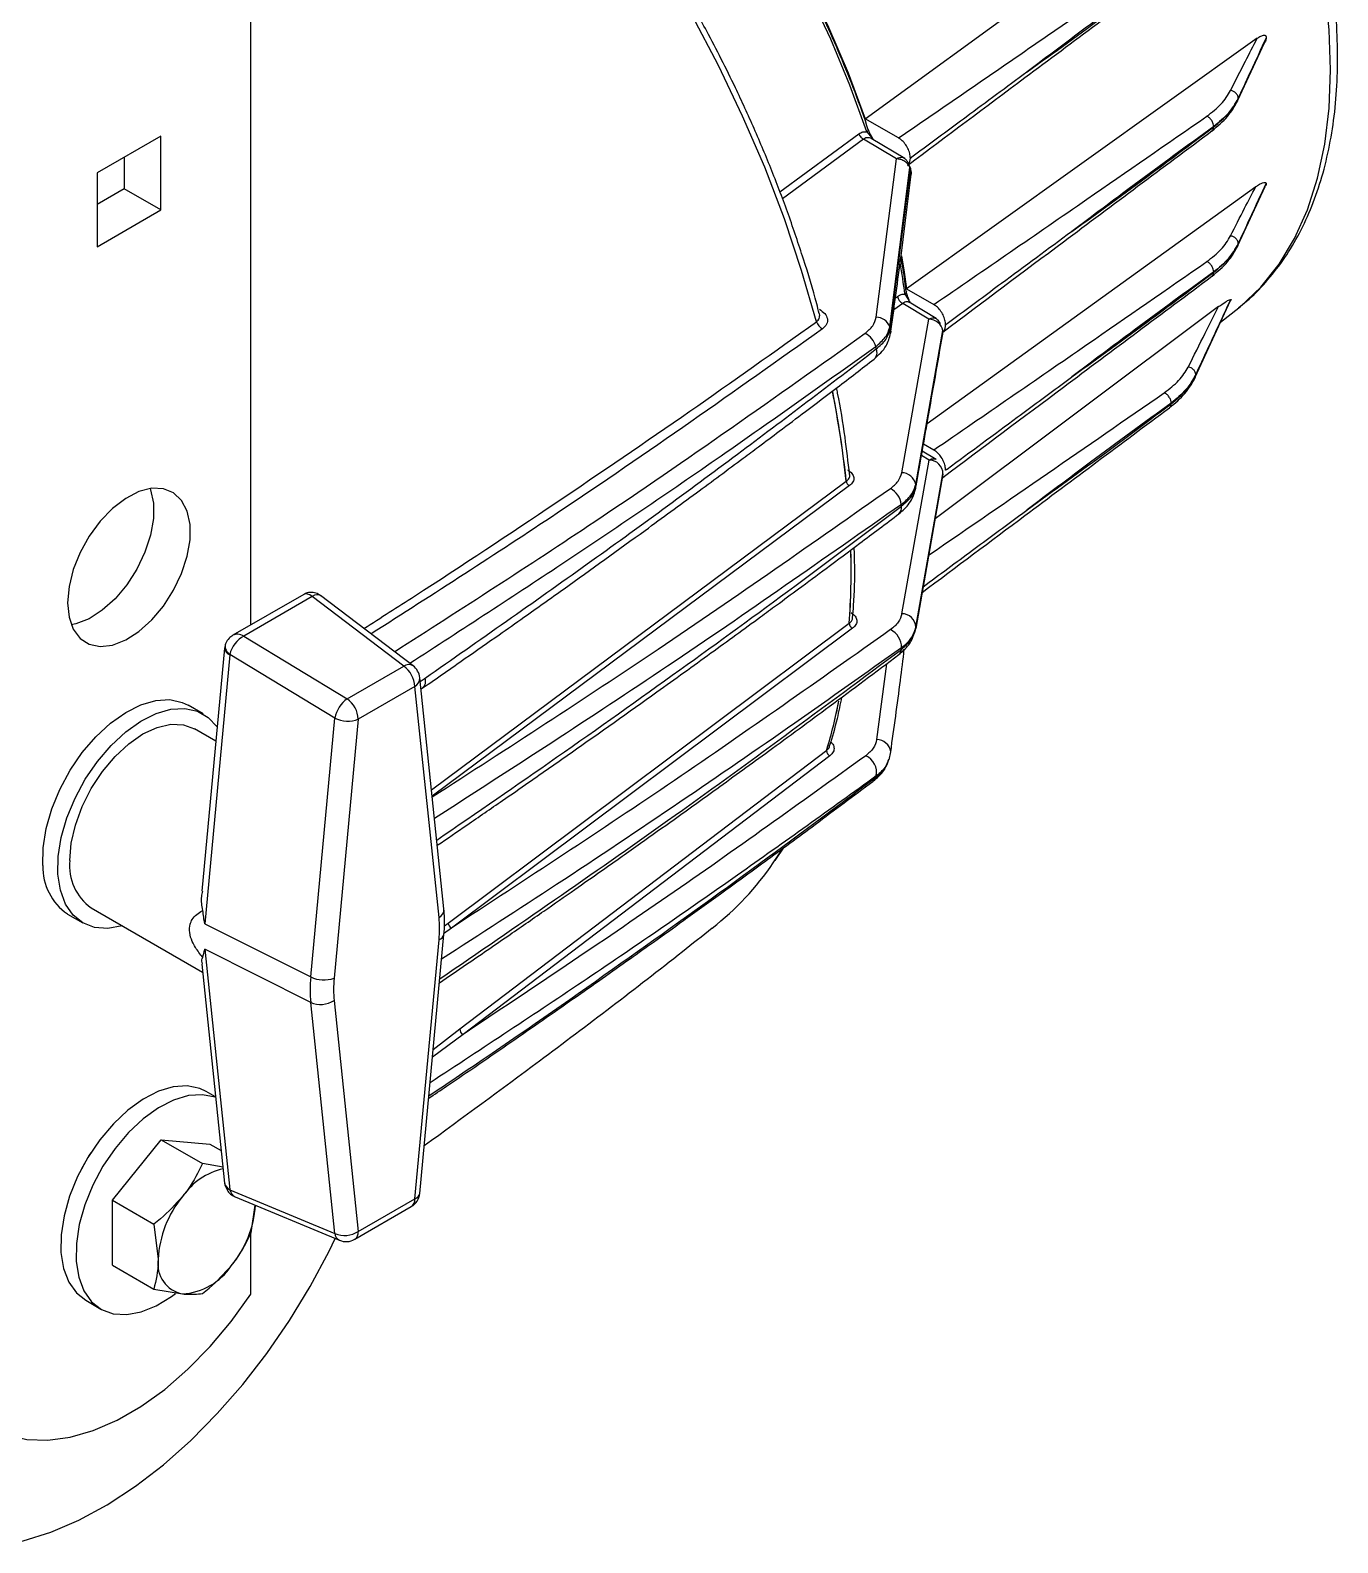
# Model space of a CAD drawing. Extents: x 8 to 113, y 1 to 87.
# Drawn here: x 82.06 to 86.8, y 65.76 to 71.25 of the extents above; entities that cross this region are included whole.
import ezdxf

# ---------------------------------------------------------------- set-up
doc = ezdxf.new("R2010")
doc.units = 0
doc.header["$MEASUREMENT"] = 0
doc.layers.add('OBJECT', color=7, linetype='CONTINUOUS')

msp = doc.modelspace()

# ---------------------------------------------------------------- linework, layer by layer
at = {"layer": 'OBJECT'}
for p, q in [((82.8589, 69.0922), (82.8589, 73.9906)), ((85.0885, 70.9293), (86.3884, 71.873)), ((86.5111, 71.2209), (85.2383, 70.312)), ((86.4406, 70.9966), (86.537, 71.2041)), ((86.442, 71.0035), (86.442, 71.0026)), ((85.2096, 70.8593), (85.0885, 70.9293)), ((82.5329, 70.8661), (82.301, 70.7322)), ((82.5329, 70.5983), (82.5329, 70.8661)), ((84.7784, 70.664), (85.0654, 70.8743)), ((85.0828, 70.8548), (84.7881, 70.6386)), ((85.202, 70.7836), (85.0828, 70.8548)), ((85.0941, 70.8818), (85.1127, 70.8603)), ((85.0999, 70.8886), (85.0997, 70.8892)), ((85.1179, 70.8532), (85.1086, 70.8584)), ((85.2318, 70.7844), (85.1106, 70.8578)), ((85.119, 70.8527), (85.1145, 70.8603)), ((86.3531, 70.9006), (86.3531, 70.8995)), ((82.4, 70.7894), (82.4, 70.675)), ((85.1282, 70.2092), (85.202, 70.7836)), ((85.1778, 70.1742), (85.2508, 70.7516)), ((85.1796, 70.1667), (85.2527, 70.745)), ((85.2523, 70.7858), (85.2523, 70.7856)), ((82.301, 70.7322), (82.301, 70.4644)), ((82.4, 70.675), (82.301, 70.6179)), ((82.5329, 70.5983), (82.4, 70.675)), ((85.3132, 69.8229), (86.5059, 70.6826)), ((86.4406, 70.4691), (86.54, 70.6831)), ((82.301, 70.4644), (82.5329, 70.5983)), ((86.442, 70.4751), (86.442, 70.476)), ((86.3531, 70.372), (86.3531, 70.3731)), ((85.2375, 70.303), (85.2379, 70.3015)), ((85.2383, 70.312), (85.3375, 70.2548)), ((85.2248, 70.2587), (85.192, 70.2352)), ((85.1979, 70.2787), (85.206, 70.2845)), ((85.3199, 70.2019), (85.2248, 70.2587)), ((85.2326, 70.2928), (85.2459, 70.2715)), ((85.3461, 70.2038), (85.2484, 70.2631)), ((85.2535, 70.2595), (85.2498, 70.2618)), ((86.371, 70.2474), (85.342, 69.4776)), ((86.2864, 69.9915), (86.4143, 70.269)), ((85.221, 69.6446), (85.3199, 70.2019)), ((86.3781, 70.1905), (86.4444, 70.2434)), ((85.2718, 69.602), (85.3706, 70.1602)), ((85.3707, 70.1596), (85.2722, 69.5972)), ((85.3802, 70.1813), (85.3802, 70.1811)), ((86.2877, 69.9972), (86.2877, 70.0009)), ((86.1987, 69.8949), (86.1987, 69.8972)), ((85.32, 69.6906), (85.2927, 69.7069)), ((85.3462, 69.6926), (85.2956, 69.7233)), ((85.3001, 69.7489), (85.3375, 69.7273)), ((85.2214, 69.1331), (85.32, 69.6906)), ((85.3465, 69.6921), (85.3454, 69.693)), ((83.5147, 68.494), (85.0196, 69.6136)), ((85.0312, 69.5978), (83.5171, 68.4714)), ((85.3706, 69.6399), (85.2718, 69.0794)), ((85.2722, 69.0838), (85.3707, 69.6405)), ((83.0509, 69.203), (82.7943, 69.0549)), ((83.0817, 69.195), (82.8337, 69.0519)), ((83.4139, 68.9429), (83.0817, 69.195)), ((83.4478, 68.944), (83.1116, 69.1992)), ((83.5755, 68.0107), (85.0306, 69.0984)), ((85.0306, 69.0984), (85.0306, 69.0974)), ((85.0308, 69.0976), (85.0308, 69.0985)), ((82.8337, 69.0519), (83.2086, 68.8244)), ((85.0422, 69.08), (83.5871, 67.9925)), ((82.7641, 69.0081), (82.6818, 68.1264)), ((83.1641, 68.7545), (82.7832, 68.9855)), ((82.783, 68.9843), (82.6918, 68.0077)), ((83.2086, 68.8244), (83.4139, 68.9429)), ((85.1655, 68.9512), (85.13, 68.6765)), ((83.5599, 68.0625), (83.4722, 68.9007)), ((83.4736, 68.887), (83.4911, 68.8992)), ((83.4542, 68.8687), (83.249, 68.7503)), ((83.5419, 68.0304), (83.4542, 68.8687)), ((83.4765, 68.8595), (83.4823, 68.8636)), ((82.6864, 68.7694), (82.6313, 68.8012)), ((82.7326, 68.6706), (82.6552, 68.7153)), ((83.0764, 67.8149), (83.1641, 68.7545)), ((83.249, 68.7503), (83.1613, 67.8107)), ((83.618, 67.6268), (84.9488, 68.6385)), ((84.96, 68.6179), (83.6293, 67.6065)), ((84.9488, 68.6385), (84.9483, 68.6353)), ((84.9485, 68.6354), (84.949, 68.6387)), ((85.1731, 68.5999), (85.1751, 68.6057)), ((85.1752, 68.6034), (85.1811, 68.632)), ((84.7549, 68.2286), (84.788, 68.2787)), ((84.7618, 68.2377), (84.7945, 68.2857)), ((82.2802, 68.0657), (82.6841, 67.8326)), ((82.1938, 68.0434), (82.249, 68.0116)), ((82.6918, 68.0077), (83.0764, 67.8149)), ((83.5615, 68.0001), (83.5755, 68.0107)), ((83.4542, 67.0102), (83.5419, 67.9498)), ((83.4722, 67.0299), (83.5599, 67.9695)), ((83.5871, 67.9925), (83.5579, 67.9712)), ((83.0764, 67.7227), (82.6918, 67.9155)), ((82.6918, 67.9155), (82.783, 67.0442)), ((82.681, 67.862), (82.7641, 67.0673)), ((83.1641, 66.8844), (83.0764, 67.7227)), ((83.1613, 67.73), (83.249, 66.8917)), ((83.521, 67.5524), (83.618, 67.6268)), ((83.6293, 67.6065), (83.5184, 67.5245)), ((82.7314, 67.3798), (82.6972, 67.3995)), ((82.3569, 67.0046), (82.5336, 67.2245)), ((82.5336, 67.2245), (82.684, 67.1377)), ((82.5336, 67.2245), (82.7104, 67.2087)), ((82.7104, 67.2087), (82.7518, 67.1848)), ((82.7581, 67.1253), (82.684, 67.1377)), ((82.7832, 67.0429), (83.1641, 66.8844)), ((82.802, 67.0172), (83.1808, 66.8595)), ((83.249, 66.8917), (83.4542, 67.0102)), ((82.3569, 66.7689), (82.3569, 67.0046)), ((82.3569, 67.0046), (82.5072, 66.9178)), ((82.8608, 66.8862), (82.8754, 66.9866)), ((83.236, 66.8631), (83.4412, 66.9816)), ((82.5072, 66.9178), (82.523, 66.7908)), ((82.8589, 66.6641), (82.8589, 66.8829)), ((82.3569, 66.7689), (82.5072, 66.6821)), ((82.5072, 66.6821), (82.6114, 66.6651)), ((82.2598, 66.6417), (82.3149, 66.6099))]:
    msp.add_line(p, q, dxfattribs=at)
at = {"layer": 'OBJECT', "flags": 128}
for points in [[(84.9117, 70.1925), (84.8579, 70.3789), (84.7952, 70.5659), (84.7237, 70.7528), (84.6438, 70.9385), (84.5558, 71.1222), (84.4602, 71.3032), (84.3574, 71.4805), (84.2479, 71.6532), (84.1322, 71.8208), (84.0108, 71.9822), (83.8843, 72.1369), (83.7533, 72.284), (83.6183, 72.4229), (83.4801, 72.5529), (83.3392, 72.6735), (83.1964, 72.784), (83.0522, 72.884)], [(85.0941, 70.8818), (85.0332, 71.0505), (84.9632, 71.2183), (84.8847, 71.3843), (84.7981, 71.5473), (84.704, 71.7064), (84.603, 71.8605), (84.4958, 72.0086), (84.3829, 72.1499), (84.2651, 72.2833), (84.1432, 72.4082), (84.018, 72.5236), (83.8902, 72.6288), (83.7606, 72.7233)], [(83.7688, 72.7268), (83.8848, 72.6433), (84.0114, 72.5409), (84.1357, 72.4285), (84.2567, 72.3066), (84.3738, 72.1762), (84.4863, 72.0379), (84.5934, 71.8927), (84.6944, 71.7415), (84.7888, 71.5853), (84.8759, 71.4249), (84.9552, 71.2614), (85.0263, 71.0959), (85.0885, 70.9293)], [(86.4444, 70.2434), (86.4505, 70.2483), (86.5247, 70.3185), (86.5902, 70.4008), (86.6465, 70.4944), (86.6931, 70.5988), (86.7297, 70.7131), (86.7561, 70.8364), (86.772, 70.968), (86.7773, 71.1067), (86.772, 71.2515), (86.7561, 71.4014), (86.7297, 71.5552), (86.6931, 71.7118), (86.6465, 71.87), (86.5902, 72.0286), (86.5247, 72.1865), (86.4505, 72.3424), (86.3681, 72.4952)], [(85.0941, 70.8818), (85.0967, 70.8836), (85.0985, 70.8853), (85.0996, 70.8869), (85.1, 70.8883), (85.0999, 70.8886)], [(85.1133, 70.8586), (85.1135, 70.8588), (85.1142, 70.8595), (85.1145, 70.8601), (85.1145, 70.8604), (85.1142, 70.8606), (85.1136, 70.8605), (85.1127, 70.8603)], [(85.2523, 70.7856), (85.2547, 70.7875), (85.2566, 70.7889)], [(85.2527, 70.745), (85.2549, 70.7352), (85.2547, 70.7277)], [(85.2196, 70.4316), (85.2295, 70.3727), (85.2383, 70.312)], [(85.2463, 70.2737), (85.2463, 70.2737), (85.2467, 70.2734), (85.2468, 70.2729), (85.2465, 70.2723), (85.2459, 70.2715)], [(85.1796, 70.1667), (85.1811, 70.1572), (85.1806, 70.1507)], [(85.3699, 70.1468), (85.3706, 70.1508), (85.3707, 70.1596)], [(85.2712, 69.5849), (85.2719, 69.5885), (85.2722, 69.5972)], [(82.1942, 69.1731), (82.1994, 69.1208), (82.2148, 69.0769), (82.2396, 69.0436), (82.2728, 69.0224), (82.3126, 69.0142), (82.3574, 69.0194), (82.4049, 69.0378), (82.453, 69.0686), (82.4994, 69.1103), (82.542, 69.1609), (82.5787, 69.2181), (82.6078, 69.2792), (82.628, 69.3414), (82.6384, 69.4017), (82.6384, 69.4573), (82.628, 69.5056), (82.6078, 69.5444), (82.5787, 69.5719), (82.542, 69.5867), (82.4994, 69.5882), (82.453, 69.5763), (82.4049, 69.5515), (82.3574, 69.5151), (82.3126, 69.4687), (82.2728, 69.4144), (82.2396, 69.3549), (82.2148, 69.2929), (82.1994, 69.2313), (82.1942, 69.1731)], [(82.4933, 69.5873), (82.4951, 69.5824), (82.5055, 69.534), (82.5055, 69.4784), (82.4951, 69.4181), (82.4749, 69.3559), (82.4457, 69.2948), (82.409, 69.2376), (82.3665, 69.187), (82.3201, 69.1454), (82.272, 69.1146), (82.2244, 69.0961), (82.2077, 69.0927)], [(82.1039, 68.2194), (82.1051, 68.2841), (82.1161, 68.3532), (82.1366, 68.4246), (82.166, 68.4958), (82.2034, 68.5648), (82.2474, 68.6291), (82.2968, 68.6868), (82.3499, 68.736), (82.405, 68.7751), (82.4603, 68.8029), (82.5141, 68.8184), (82.5647, 68.8212), (82.6103, 68.8112), (82.6313, 68.8012)], [(82.1591, 68.1876), (82.1602, 68.2522), (82.1712, 68.3214), (82.1918, 68.3927), (82.2212, 68.464), (82.2585, 68.5329), (82.3026, 68.5972), (82.3519, 68.6549), (82.405, 68.7041), (82.4601, 68.7432), (82.5155, 68.771), (82.5693, 68.7866), (82.6198, 68.7894), (82.6655, 68.7794), (82.7048, 68.7568), (82.7364, 68.7226), (82.7373, 68.7213)], [(82.2025, 68.2374), (82.2076, 68.3001), (82.2227, 68.3662), (82.2472, 68.4333), (82.2802, 68.4988), (82.3204, 68.56), (82.3662, 68.6148), (82.416, 68.6609), (82.4677, 68.6967), (82.5194, 68.7207), (82.5692, 68.732), (82.615, 68.7301), (82.6552, 68.7153)], [(85.1796, 68.6211), (85.1811, 68.6305), (85.1811, 68.632)], [(85.1159, 68.5246), (85.117, 68.5252), (85.1191, 68.5267)], [(82.3929, 68.0007), (82.3927, 68.0006), (82.3403, 67.9914), (82.292, 67.995), (82.2494, 68.0113), (82.2138, 68.0398), (82.1863, 68.0796), (82.1679, 68.1294), (82.1591, 68.1876)], [(82.6972, 67.3995), (82.6743, 67.4102), (82.6284, 67.4197), (82.5776, 67.4163), (82.5237, 67.4001), (82.4684, 67.3718), (82.4133, 67.3322), (82.3604, 67.2826)], [(82.7317, 67.3776), (82.7294, 67.3784), (82.6835, 67.3878), (82.6328, 67.3844), (82.5789, 67.3683), (82.5235, 67.34), (82.4685, 67.3004), (82.4155, 67.2508)], [(82.3604, 67.2826), (82.3112, 67.2246), (82.2674, 67.16), (82.2304, 67.0909), (82.2014, 67.0196), (82.1813, 66.9483), (82.1707, 66.8793), (82.1701, 66.8149), (82.1793, 66.7571), (82.1982, 66.7077), (82.226, 66.6684), (82.2598, 66.6417)], [(82.4155, 67.2508), (82.3664, 67.1927), (82.3226, 67.1281), (82.2856, 67.0591), (82.2566, 66.9877), (82.2364, 66.9164), (82.2259, 66.8475), (82.2252, 66.783), (82.2345, 66.7252), (82.2533, 66.6759), (82.2812, 66.6366), (82.3172, 66.6086), (82.3601, 66.5929), (82.4086, 66.5899), (82.4611, 66.5997), (82.516, 66.622), (82.5714, 66.6561), (82.5852, 66.6663)], [(82.278, 67.1769), (82.2728, 67.1689), (82.2432, 67.1168)], [(82.0037, 65.7621), (82.0326, 65.7689), (82.1329, 65.8004), (82.2349, 65.8443), (82.3377, 65.9001), (82.4404, 65.9673), (82.5418, 66.0453), (82.6412, 66.1333), (82.7375, 66.2306), (82.8299, 66.3361), (82.9175, 66.449), (82.9994, 66.5681), (83.0749, 66.6923), (83.1433, 66.8205), (83.1654, 66.8659)], [(81.975, 66.1538), (82.0459, 66.1371), (82.1224, 66.134), (82.2034, 66.1446), (82.2875, 66.1689), (82.3736, 66.2063), (82.4603, 66.2564), (82.5464, 66.3183), (82.6306, 66.3913), (82.7115, 66.474), (82.788, 66.5654), (82.8589, 66.6641)]]:
    msp.add_lwpolyline(points, dxfattribs=at)
at = {"layer": 'OBJECT'}
for centre, radius, start, end in [((85.1241, 70.863), 0.0117, 193.7339, 227.0097), ((82.4144, 69.9206), 2.8427, 7.5223, 9.8241), ((85.2409, 70.2903), 0.0354, 189.3969, 242.9448), ((85.2281, 70.3015), 0.00981, 297.1923, 359.7595), ((85.2624, 70.2734), 0.0166, 186.5352, 224.0544), ((84.953, 70.2045), 0.0431, 196.2698, 242.7063), ((85.1272, 70.1551), 0.0541, 20.6557, 89.0031), ((85.319, 70.1491), 0.0528, 12.157, 88.9978), ((85.0538, 70.0834), 0.0753, 14.8153, 62.7735), ((80.8871, 69.1473), 4.4119, 13.3602, 13.4601), ((85.099, 70.0807), 0.0324, 313.0479, 23.4168), ((80.9189, 69.1077), 4.3238, 13.1798, 13.3033), ((81.3545, 69.2223), 3.6859, 6.0952, 11.224), ((81.3848, 69.2269), 3.6556, 6.0744, 11.2123), ((85.2202, 69.592), 0.0526, 11.0165, 89.0803), ((85.3205, 69.6404), 0.0502, 0.0752, 90.5879), ((81.571, 69.2884), 3.714, 4.7682, 4.8435), ((85.1461, 69.5209), 0.074, 6.7451, 62.8896), ((85.1913, 69.5175), 0.0294, 311.524, 10.6749), ((81.7911, 69.2417), 3.4405, 4.6882, 4.7992), ((82.3012, 69.289), 2.7361, 356.0045, 1.4897), ((82.3022, 69.2891), 2.7353, 356.0042, 1.454), ((85.0393, 69.0872), 0.0141, 126.8632, 127.813), ((85.2217, 69.0826), 0.0505, 1.3437, 90.3513), ((85.149, 69.0113), 0.0712, 358.5685, 63.8072), ((82.5201, 69.3378), 2.7638, 354.6346, 354.7261), ((82.7916, 69.0106), 0.0277, 185.0396, 251.8124), ((82.7993, 69.0147), 0.0333, 170.2744, 241.1625), ((85.1941, 69.0044), 0.0255, 308.934, 358.0243), ((82.7008, 69.2377), 2.5297, 354.6882, 354.8249), ((83.4317, 68.9168), 0.0316, 59.4337, 124.5055), ((83.3572, 68.864), 0.0971, 2.8012, 54.3106), ((83.41, 68.8942), 0.0625, 5.9728, 52.7998), ((83.4367, 68.8996), 0.0355, 299.558, 1.843), ((83.4617, 68.8876), 0.0316, 310.669, 21.6219), ((83.2752, 68.7328), 0.1133, 126.012, 168.9548), ((83.152, 68.7455), 0.0971, 2.8012, 54.3106), ((83.1277, 69.1873), 1.902, 343.2306, 348.7258), ((83.1352, 69.1856), 1.8945, 343.2197, 348.7252), ((83.2114, 68.8514), 0.1079, 243.9609, 290.3635), ((85.1299, 68.6248), 0.0517, 7.9696, 89.8524), ((84.954, 68.6321), 0.0083, 127.4868, 129.1317), ((85.0628, 68.5566), 0.0671, 349.4759, 65.6466), ((85.1044, 68.5449), 0.0234, 309.0908, 342.2524), ((83.4468, 69.0841), 1.7665, 341.9827, 342.208), ((82.3121, 68.2148), 0.2082, 178.7345, 235.3791), ((82.3868, 68.2174), 0.1853, 173.7884, 234.8994), ((83.8523, 68.8521), 1.0971, 308.396, 325.3651), ((83.5244, 68.0613), 0.0355, 299.558, 1.843), ((83.5957, 68.0108), 0.0202, 180.3365, 244.6847), ((83.534, 67.9751), 0.0265, 287.3045, 347.7588), ((83.1237, 67.9119), 0.1079, 243.9607, 290.3634), ((83.1121, 67.804), 0.0888, 246.2469, 303.6028), ((83.637, 67.6241), 0.0192, 171.867, 246.2563), ((82.8175, 66.8753), 0.2511, 103.5523, 145.1781), ((82.7943, 67.0727), 0.0307, 190.0102, 248.31), ((82.9063, 66.7731), 0.3837, 140.2279, 177.3607), ((82.7868, 67.0648), 0.0222, 200.8434, 260.6484), ((83.41, 67.0357), 0.0625, 299.9973, 354.667), ((83.4241, 67.0066), 0.0303, 304.4067, 6.9048), ((83.4463, 67.0355), 0.0265, 287.3045, 347.7588), ((82.4896, 67.0146), 0.3878, 320.3365, 355.7961), ((83.1998, 66.9657), 0.0888, 246.2474, 303.6026), ((83.1939, 66.8864), 0.0299, 183.867, 243.9018), ((83.2048, 66.9172), 0.0625, 247.401, 299.9973), ((83.2189, 66.8881), 0.0303, 304.4067, 6.9048), ((82.6315, 66.7731), 0.1099, 170.7481, 259.4533), ((82.5978, 66.8928), 0.2282, 273.4294, 326.5653)]:
    msp.add_arc(centre, radius, start, end, dxfattribs=at)
for centre, major_axis, ratio, start_param, end_param in [((87.4056, 72.8154), (0.7463, 2.324), 0.199933, 2.387846, 2.389797), ((87.4056, 72.8154), (0.7463, 2.324), 0.199933, 2.779614, 2.781565), ((87.1555, 72.6632), (0.7659, 2.3851), 0.199933, 3.192238, 3.193366), ((83.0778, 69.1464), (-0.0254, 0.0574), 0.506157, 5.464946, 6.337529), ((83.0778, 69.1464), (0.0325, 0.0537), 0.485137, 6.232531, 7.0867), ((82.8299, 69.0033), (0.0386, 0.0495), 0.561473, 0.865163, 2.317103), ((82.8299, 69.0033), (-0.0384, 0.0497), 0.6374, 5.324613, 6.199339), ((82.7887, 68.9814), (-0.00344, 0.00667), 0.68298, 0.611579, 0.817703), ((83.2338, 67.8122), (0.2198, 0.3789), 0.577378, 5.387008, 5.613345), ((83.4252, 67.9738), (0.2476, 0.4349), 0.57231, 2.240471, 2.466809), ((83.4694, 67.9482), (0.2198, 0.3789), 0.577378, 2.245415, 2.471753), ((82.7887, 67.0413), (-0.00472, 0.00591), 0.543451, 0.703038, 0.909161), ((82.8299, 67.0733), (0.0308, 0.0546), 0.662604, 2.47625, 3.220919)]:
    msp.add_ellipse(centre, major_axis=major_axis, ratio=ratio, start_param=start_param, end_param=end_param, dxfattribs=at)
for points, knots in [([(86.4426, 70.2438), (86.4526, 70.2513), (86.4885, 70.2781), (86.5429, 70.3349), (86.6054, 70.4133), (86.6595, 70.5016), (86.7057, 70.5986), (86.7433, 70.7041), (86.7721, 70.8174), (86.7918, 70.9377), (86.8024, 71.0643), (86.8037, 71.1961), (86.7958, 71.3323), (86.7789, 71.472), (86.753, 71.6143), (86.7185, 71.7584), (86.6755, 71.9034), (86.6245, 72.0484), (86.5655, 72.1924), (86.5007, 72.3327), (86.4522, 72.4232), (86.4286, 72.4673)], [0, 0, 0, 0, 0.020186, 0.07247, 0.125055, 0.17812, 0.231749, 0.285931, 0.340582, 0.395576, 0.450789, 0.506114, 0.561468, 0.616796, 0.672076, 0.727301, 0.782469, 0.837588, 0.892666, 0.947714, 1, 1, 1, 1]), ([(85.0996, 70.8889), (85.098, 70.8938), (85.082, 70.9449), (85.046, 71.0408), (84.9928, 71.1729), (84.9411, 71.2877), (84.8922, 71.3884), (84.8413, 71.4873), (84.8025, 71.5559), (84.7805, 71.5948)], [0, 0, 0, 0, 0.0205672, 0.2140011, 0.400114, 0.5747173, 0.6988931, 0.8296708, 1, 1, 1, 1]), ([(85.2096, 70.8593), (85.39, 70.9832), (85.7121, 71.2044), (86.0328, 71.4263), (86.1739, 71.5239)], [0, 0, 0, 0, 0.560011, 1, 1, 1, 1]), ([(85.2422, 70.7597), (85.3841, 70.8659), (85.7003, 71.1025), (86.0175, 71.339), (86.1924, 71.4694)], [0, 0, 0, 0, 0.448744, 1, 1, 1, 1]), ([(86.1987, 71.4862), (86.1012, 71.4151), (85.9269, 71.2881), (85.7527, 71.1567), (85.6761, 71.0989)], [0, 0, 0, 0, 0.559937, 1, 1, 1, 1]), ([(85.6761, 71.0989), (85.7736, 71.1694), (85.9479, 71.2954), (86.1221, 71.4263), (86.1987, 71.4839)], [0, 0, 0, 0, 0.5600636, 1, 1, 1, 1]), ([(84.9215, 70.2227), (84.9186, 70.2343), (84.9021, 70.2997), (84.8653, 70.4195), (84.8112, 70.5806), (84.7512, 70.7386), (84.6869, 70.892), (84.6251, 71.0271), (84.567, 71.1449), (84.5058, 71.2629), (84.4595, 71.3449), (84.432, 71.3936)], [0, 0, 0, 0, 0.029452, 0.16668, 0.302733, 0.436694, 0.566311, 0.692657, 0.782437, 0.870863, 1, 1, 1, 1]), ([(86.4144, 71.0317), (86.4322, 71.0671), (86.4641, 71.1302), (86.4967, 71.1932), (86.5111, 71.2209)], [0, 0, 0, 0, 0.55998, 1, 1, 1, 1]), ([(86.5435, 71.223), (86.5246, 71.1819), (86.4907, 71.1085), (86.4569, 71.0356), (86.442, 71.0035)], [0, 0, 0, 0, 0.560014, 1, 1, 1, 1]), ([(86.442, 71.0026), (86.4609, 71.0429), (86.4946, 71.115), (86.5283, 71.1877), (86.5432, 71.2197)], [0, 0, 0, 0, 0.5600153, 1, 1, 1, 1]), ([(86.5111, 71.2209), (86.5153, 71.2237), (86.5239, 71.2293), (86.5338, 71.2326), (86.5397, 71.2315), (86.5419, 71.23), (86.5432, 71.2277), (86.5437, 71.2253), (86.5435, 71.2236), (86.5435, 71.223)], [0, 0, 0, 0, 0.347786, 0.698121, 0.777968, 0.858334, 0.911739, 0.965437, 1, 1, 1, 1]), ([(86.5432, 71.2197), (86.5428, 71.218), (86.542, 71.2134), (86.5395, 71.208), (86.5374, 71.205), (86.5368, 71.2042)], [0, 0, 0, 0, 0.301788, 0.803747, 1, 1, 1, 1]), ([(85.6761, 71.0989), (85.6757, 71.0986), (85.6019, 71.044), (85.4754, 70.9507), (85.3364, 70.8479), (85.2704, 70.7991), (85.2569, 70.7892), (85.2566, 70.7889)], [0, 0, 0, 0, 0.002912, 0.527889, 0.903607, 0.997536, 1, 1, 1, 1]), ([(86.3282, 70.9383), (86.3467, 70.9526), (86.3838, 70.9812), (86.4042, 71.0149), (86.4144, 71.0317)], [0, 0, 0, 0, 0.4992734, 1, 1, 1, 1]), ([(86.442, 71.0035), (86.4417, 71.0066), (86.4411, 71.0112), (86.4377, 71.0173), (86.4341, 71.0217), (86.4297, 71.0255), (86.4232, 71.0295), (86.4179, 71.0308), (86.4144, 71.0317)], [0, 0, 0, 0, 0.239575, 0.368434, 0.5, 0.631563, 0.760421, 1, 1, 1, 1]), ([(86.3473, 70.8854), (86.3673, 70.9022), (86.4076, 70.9359), (86.4294, 70.9751), (86.4403, 70.9947)], [0, 0, 0, 0, 0.498702, 1, 1, 1, 1]), ([(86.442, 71.0035), (86.4317, 70.985), (86.411, 70.9481), (86.3724, 70.9164), (86.3531, 70.9006)], [0, 0, 0, 0, 0.500043, 1, 1, 1, 1]), ([(86.3531, 70.8995), (86.3724, 70.9154), (86.411, 70.9472), (86.4317, 70.9841), (86.442, 71.0026)], [0, 0, 0, 0, 0.499957, 1, 1, 1, 1]), ([(86.438, 70.9912), (86.4388, 70.9922), (86.4413, 70.9955), (86.4417, 70.9997), (86.442, 71.0026)], [0, 0, 0, 0, 0.305021, 1, 1, 1, 1]), ([(85.3375, 70.2548), (85.5228, 70.3822), (85.8538, 70.6097), (86.1833, 70.8379), (86.3282, 70.9383)], [0, 0, 0, 0, 0.56001, 1, 1, 1, 1]), ([(86.3531, 70.9006), (86.3528, 70.9041), (86.3523, 70.9094), (86.3493, 70.9169), (86.3461, 70.9226), (86.3421, 70.9278), (86.3363, 70.9338), (86.3314, 70.9365), (86.3282, 70.9383)], [0, 0, 0, 0, 0.239486, 0.368382, 0.500003, 0.63162, 0.760514, 1, 1, 1, 1]), ([(85.0654, 70.8743), (85.07, 70.877), (85.0791, 70.8825), (85.0891, 70.882), (85.0941, 70.8818)], [0, 0, 0, 0, 0.499406, 1, 1, 1, 1]), ([(85.0654, 70.8743), (85.0663, 70.8723), (85.0681, 70.8682), (85.0724, 70.8625), (85.0774, 70.8578), (85.081, 70.8558), (85.0828, 70.8548)], [0, 0, 0, 0, 0.245198, 0.500042, 0.75487, 1, 1, 1, 1]), ([(85.1086, 70.8584), (85.1057, 70.8592), (85.0996, 70.861), (85.0905, 70.8599), (85.0854, 70.8565), (85.0828, 70.8548)], [0, 0, 0, 0, 0.323982, 0.662193, 1, 1, 1, 1]), ([(85.1145, 70.8603), (85.1118, 70.8646), (85.1059, 70.8738), (85.102, 70.8835), (85.0999, 70.8886)], [0, 0, 0, 0, 0.46906, 1, 1, 1, 1]), ([(85.2523, 70.7858), (85.2518, 70.7916), (85.2509, 70.803), (85.2436, 70.8218), (85.2329, 70.8391), (85.2209, 70.852), (85.2129, 70.8572), (85.2096, 70.8593)], [0, 0, 0, 0, 0.212706, 0.425419, 0.638709, 0.853371, 1, 1, 1, 1]), ([(85.37, 70.1552), (85.5159, 70.2644), (85.841, 70.5077), (86.167, 70.7509), (86.3467, 70.885)], [0, 0, 0, 0, 0.448756, 1, 1, 1, 1]), ([(86.3531, 70.9006), (86.257, 70.8307), (86.0856, 70.7059), (85.9141, 70.5768), (85.8386, 70.5199)], [0, 0, 0, 0, 0.5599417, 1, 1, 1, 1]), ([(85.8386, 70.5199), (85.9347, 70.5895), (86.1062, 70.7138), (86.2776, 70.8427), (86.3531, 70.8995)], [0, 0, 0, 0, 0.560058, 1, 1, 1, 1]), ([(86.3466, 70.8851), (86.3475, 70.8857), (86.3495, 70.8872), (86.3523, 70.8916), (86.3528, 70.8964), (86.3531, 70.8995)], [0, 0, 0, 0, 0.218204, 0.491746, 1, 1, 1, 1]), ([(85.202, 70.7836), (85.202, 70.7836), (85.202, 70.7836), (85.2021, 70.7837), (85.2024, 70.7839), (85.2037, 70.7846), (85.2085, 70.7871), (85.2174, 70.7895), (85.2257, 70.7897), (85.2285, 70.7863), (85.2285, 70.7863)], [0, 0, 0, 0, 0.001159, 0.003236, 0.010167, 0.03511, 0.129295, 0.493801, 0.989532, 1, 1, 1, 1]), ([(85.2508, 70.7516), (85.2488, 70.7557), (85.2446, 70.7642), (85.2328, 70.7743), (85.2181, 70.7815), (85.2073, 70.7829), (85.202, 70.7836)], [0, 0, 0, 0, 0.243823, 0.5, 0.756179, 1, 1, 1, 1]), ([(85.2547, 70.7277), (85.2548, 70.7293), (85.255, 70.7323), (85.2543, 70.7384), (85.2531, 70.7456), (85.2512, 70.7541), (85.2481, 70.7634), (85.2434, 70.7724), (85.237, 70.7804), (85.2312, 70.7845), (85.2284, 70.7864)], [0, 0, 0, 0, 0.107854, 0.205995, 0.30652, 0.419377, 0.550987, 0.698379, 0.851467, 1, 1, 1, 1]), ([(85.2466, 70.7656), (85.2482, 70.7682), (85.2517, 70.7734), (85.2521, 70.7815), (85.2523, 70.7856)], [0, 0, 0, 0, 0.483849, 1, 1, 1, 1]), ([(85.2508, 70.7516), (85.2509, 70.7519), (85.251, 70.7522), (85.2512, 70.7524), (85.2513, 70.7523), (85.2515, 70.752), (85.2518, 70.7515), (85.252, 70.7509), (85.2523, 70.7499), (85.2525, 70.7487), (85.2527, 70.7472), (85.2528, 70.7459), (85.2527, 70.7453), (85.2527, 70.745)], [0, 0, 0, 0, 0.133104, 0.191567, 0.248259, 0.311452, 0.370761, 0.432305, 0.501531, 0.620748, 0.7521, 0.8756, 1, 1, 1, 1]), ([(85.2566, 70.7889), (85.2558, 70.7883), (85.2544, 70.7873), (85.2529, 70.7863), (85.2523, 70.7858)], [0, 0, 0, 0, 0.5599937, 1, 1, 1, 1]), ([(85.1806, 70.1507), (85.1926, 70.2377), (85.2191, 70.4299), (85.2421, 70.6223), (85.2547, 70.7277)], [0, 0, 0, 0, 0.452455, 1, 1, 1, 1]), ([(86.5432, 70.6948), (86.5243, 70.6539), (86.4906, 70.5809), (86.4569, 70.5081), (86.442, 70.476)], [0, 0, 0, 0, 0.560005, 1, 1, 1, 1]), ([(86.442, 70.4751), (86.461, 70.5157), (86.4948, 70.5883), (86.5286, 70.6609), (86.5435, 70.6929)], [0, 0, 0, 0, 0.560003, 1, 1, 1, 1]), ([(86.5059, 70.6826), (86.5104, 70.6857), (86.5188, 70.6914), (86.5304, 70.6968), (86.5383, 70.6986), (86.5423, 70.6971), (86.5429, 70.6955), (86.5432, 70.6948)], [0, 0, 0, 0, 0.307718, 0.5778428, 0.8496888, 0.9387044, 1, 1, 1, 1]), ([(86.5435, 70.6929), (86.5436, 70.6923), (86.5436, 70.691), (86.5429, 70.6883), (86.5419, 70.6863), (86.5413, 70.6852)], [0, 0, 0, 0, 0.314798, 0.630724, 1, 1, 1, 1]), ([(86.4144, 70.5042), (86.4312, 70.5376), (86.4614, 70.5971), (86.4923, 70.6565), (86.5059, 70.6826)], [0, 0, 0, 0, 0.559976, 1, 1, 1, 1]), ([(85.8386, 70.5199), (85.8382, 70.5196), (85.7528, 70.4565), (85.6149, 70.3547), (85.4643, 70.2433), (85.3983, 70.1945), (85.3848, 70.1846), (85.3844, 70.1843)], [0, 0, 0, 0, 0.002739, 0.563971, 0.910975, 0.997725, 1, 1, 1, 1]), ([(86.3282, 70.4108), (86.3467, 70.4251), (86.3838, 70.4537), (86.4042, 70.4874), (86.4144, 70.5042)], [0, 0, 0, 0, 0.4992734, 1, 1, 1, 1]), ([(86.3473, 70.3579), (86.3673, 70.3747), (86.4076, 70.4084), (86.4294, 70.4476), (86.4403, 70.4672)], [0, 0, 0, 0, 0.498702, 1, 1, 1, 1]), ([(86.442, 70.476), (86.4317, 70.4576), (86.411, 70.4206), (86.3724, 70.3889), (86.3531, 70.3731)], [0, 0, 0, 0, 0.500043, 1, 1, 1, 1]), ([(86.3531, 70.372), (86.3724, 70.3879), (86.411, 70.4197), (86.4317, 70.4566), (86.442, 70.4751)], [0, 0, 0, 0, 0.499957, 1, 1, 1, 1]), ([(86.442, 70.476), (86.4417, 70.4791), (86.4411, 70.4838), (86.4377, 70.4898), (86.4341, 70.4942), (86.4297, 70.498), (86.4232, 70.502), (86.4179, 70.5033), (86.4144, 70.5042)], [0, 0, 0, 0, 0.23958, 0.368438, 0.500003, 0.631566, 0.760422, 1, 1, 1, 1]), ([(86.438, 70.4637), (86.4388, 70.4647), (86.4413, 70.468), (86.4417, 70.4722), (86.442, 70.4751)], [0, 0, 0, 0, 0.304514, 1, 1, 1, 1]), ([(85.2372, 70.3018), (85.2357, 70.3144), (85.2312, 70.3553), (85.2232, 70.3974), (85.2177, 70.4266)], [0, 0, 0, 0, 0.308302, 1, 1, 1, 1]), ([(85.3375, 69.7273), (85.5228, 69.8547), (85.8538, 70.0822), (86.1833, 70.3104), (86.3282, 70.4108)], [0, 0, 0, 0, 0.56001, 1, 1, 1, 1]), ([(85.37, 69.6277), (85.5159, 69.7369), (85.841, 69.9802), (86.167, 70.2235), (86.3467, 70.3575)], [0, 0, 0, 0, 0.448754, 1, 1, 1, 1]), ([(86.3531, 70.3731), (86.257, 70.3032), (86.0856, 70.1784), (85.9141, 70.0493), (85.8386, 69.9925)], [0, 0, 0, 0, 0.5599417, 1, 1, 1, 1]), ([(85.8386, 69.9925), (85.9347, 70.062), (86.1062, 70.1863), (86.2776, 70.3153), (86.3531, 70.372)], [0, 0, 0, 0, 0.560058, 1, 1, 1, 1]), ([(86.3531, 70.3731), (86.3528, 70.3766), (86.3523, 70.3819), (86.3493, 70.3895), (86.3461, 70.3951), (86.3421, 70.4004), (86.3363, 70.4063), (86.3314, 70.409), (86.3282, 70.4108)], [0, 0, 0, 0, 0.239486, 0.368382, 0.499999, 0.631619, 0.760514, 1, 1, 1, 1]), ([(86.3466, 70.3576), (86.3475, 70.3583), (86.3495, 70.3597), (86.3523, 70.3642), (86.3528, 70.3689), (86.3531, 70.372)], [0, 0, 0, 0, 0.218202, 0.491751, 1, 1, 1, 1]), ([(85.206, 70.2845), (85.2105, 70.2873), (85.2195, 70.2928), (85.2282, 70.2928), (85.2326, 70.2928)], [0, 0, 0, 0, 0.500461, 1, 1, 1, 1]), ([(85.2498, 70.2618), (85.2489, 70.2625), (85.2458, 70.2646), (85.2398, 70.2652), (85.2322, 70.2638), (85.2273, 70.2604), (85.2248, 70.2587)], [0, 0, 0, 0, 0.1307824, 0.4174996, 0.7043309, 1, 1, 1, 1]), ([(85.2466, 70.2735), (85.2447, 70.2781), (85.2407, 70.2877), (85.2389, 70.2967), (85.2379, 70.3015)], [0, 0, 0, 0, 0.471731, 1, 1, 1, 1]), ([(85.2459, 70.2715), (85.2477, 70.2689), (85.2498, 70.2657), (85.2507, 70.2617), (85.2509, 70.2611)], [0, 0, 0, 0, 0.836716, 1, 1, 1, 1]), ([(85.3802, 70.1813), (85.3797, 70.187), (85.3788, 70.1985), (85.3715, 70.2172), (85.3608, 70.2345), (85.3488, 70.2474), (85.3408, 70.2526), (85.3375, 70.2548)], [0, 0, 0, 0, 0.212706, 0.425418, 0.638708, 0.85337, 1, 1, 1, 1]), ([(86.261, 70.0282), (86.2813, 70.0691), (86.3177, 70.1422), (86.3547, 70.2153), (86.371, 70.2474)], [0, 0, 0, 0, 0.55999, 1, 1, 1, 1]), ([(86.4147, 70.2735), (86.391, 70.2226), (86.3487, 70.1319), (86.3063, 70.0409), (86.2877, 70.0009)], [0, 0, 0, 0, 0.559997, 1, 1, 1, 1]), ([(86.2877, 69.9972), (86.3115, 70.0488), (86.354, 70.1409), (86.3966, 70.233), (86.4153, 70.2734)], [0, 0, 0, 0, 0.559998, 1, 1, 1, 1]), ([(86.371, 70.2474), (86.3793, 70.2534), (86.3923, 70.2626), (86.407, 70.2712), (86.4121, 70.2727), (86.4147, 70.2735)], [0, 0, 0, 0, 0.472798, 0.731903, 1, 1, 1, 1]), ([(86.4153, 70.2734), (86.4157, 70.2734), (86.4163, 70.2732), (86.4162, 70.2721), (86.4155, 70.2708), (86.4147, 70.2698), (86.4144, 70.2694)], [0, 0, 0, 0, 0.4115204, 0.6850833, 0.8785033, 1, 1, 1, 1]), ([(83.2692, 69.0796), (83.3307, 69.1187), (83.5667, 69.2688), (83.9614, 69.5313), (84.4483, 69.8628), (84.7591, 70.0839), (84.9117, 70.1925)], [0, 0, 0, 0, 0.108365, 0.415979, 0.713188, 1, 1, 1, 1]), ([(84.9117, 70.1925), (84.9137, 70.1942), (84.918, 70.1979), (84.9219, 70.2048), (84.9234, 70.2124), (84.9237, 70.2187), (84.922, 70.2221), (84.9216, 70.2227)], [0, 0, 0, 0, 0.21956, 0.448219, 0.688005, 0.940641, 1, 1, 1, 1]), ([(84.9221, 70.2381), (84.9293, 70.2329), (84.9438, 70.2224), (84.9529, 70.203), (84.9511, 70.1828), (84.9392, 70.1718), (84.9333, 70.1662)], [0, 0, 0, 0, 0.250172, 0.500067, 0.749913, 1, 1, 1, 1]), ([(85.0883, 70.1504), (85.0987, 70.1592), (85.1196, 70.177), (85.1253, 70.1984), (85.1282, 70.2092)], [0, 0, 0, 0, 0.498504, 1, 1, 1, 1]), ([(85.3199, 70.2019), (85.3228, 70.2032), (85.3283, 70.2059), (85.336, 70.207), (85.3425, 70.2058), (85.347, 70.2041), (85.3485, 70.2016), (85.3489, 70.2011)], [0, 0, 0, 0, 0.250691, 0.490461, 0.719288, 0.937165, 1, 1, 1, 1]), ([(85.3611, 70.182), (85.361, 70.1823), (85.3601, 70.1876), (85.3556, 70.1961), (85.349, 70.2014), (85.3456, 70.2042)], [0, 0, 0, 0, 0.0259874, 0.4948767, 1, 1, 1, 1]), ([(84.9333, 70.1662), (84.6162, 69.9415), (84.0851, 69.5652), (83.5224, 69.2047), (83.2956, 69.0595)], [0, 0, 0, 0, 0.597052, 1, 1, 1, 1]), ([(83.3804, 68.9952), (83.6245, 69.1516), (84.2113, 69.5279), (84.7649, 69.9208), (85.0883, 70.1504)], [0, 0, 0, 0, 0.415874, 1, 1, 1, 1]), ([(85.1211, 70.057), (85.1377, 70.0723), (85.1678, 70.1002), (85.1766, 70.135), (85.1806, 70.1507)], [0, 0, 0, 0, 0.547021, 1, 1, 1, 1]), ([(85.1266, 70.1027), (85.1397, 70.1135), (85.1662, 70.1355), (85.1739, 70.1612), (85.1778, 70.1742)], [0, 0, 0, 0, 0.493197, 1, 1, 1, 1]), ([(85.1288, 70.0936), (85.1417, 70.1048), (85.168, 70.1277), (85.1757, 70.1536), (85.1796, 70.1667)], [0, 0, 0, 0, 0.490951, 1, 1, 1, 1]), ([(85.2712, 69.5849), (85.2862, 69.6697), (85.3192, 69.8569), (85.352, 70.0443), (85.3699, 70.1468)], [0, 0, 0, 0, 0.4524799, 1, 1, 1, 1]), ([(85.3696, 70.1558), (85.3707, 70.1564), (85.3752, 70.1589), (85.3791, 70.1678), (85.3798, 70.1771), (85.3802, 70.1811)], [0, 0, 0, 0, 0.155307, 0.632868, 1, 1, 1, 1]), ([(85.3706, 70.1602), (85.3706, 70.1602), (85.3706, 70.1603), (85.3706, 70.1603), (85.3707, 70.1603), (85.3707, 70.1603), (85.3707, 70.1602), (85.3707, 70.1602), (85.3707, 70.1601), (85.3707, 70.16), (85.3707, 70.1599), (85.3707, 70.1598), (85.3707, 70.1597), (85.3707, 70.1596), (85.3707, 70.1596)], [0, 0, 0, 0, 0.156108, 0.22009, 0.277027, 0.329475, 0.381608, 0.436318, 0.497329, 0.61508, 0.669958, 0.725281, 0.84818, 1, 1, 1, 1]), ([(85.3844, 70.1843), (85.3836, 70.1838), (85.3822, 70.1827), (85.3808, 70.1817), (85.3802, 70.1813)], [0, 0, 0, 0, 0.560015, 1, 1, 1, 1]), ([(85.3802, 70.1811), (85.381, 70.1817), (85.3824, 70.1828), (85.3838, 70.1839), (85.3844, 70.1843)], [0, 0, 0, 0, 0.560018, 1, 1, 1, 1]), ([(83.4356, 68.9533), (83.6263, 69.0769), (84.015, 69.329), (84.5787, 69.7123), (84.9464, 69.9743), (85.1266, 70.1027)], [0, 0, 0, 0, 0.329449, 0.67145, 1, 1, 1, 1]), ([(83.4911, 68.8992), (83.6881, 69.0369), (84.0719, 69.3051), (84.6173, 69.7036), (84.9615, 69.9661), (85.1288, 70.0936)], [0, 0, 0, 0, 0.351668, 0.685, 1, 1, 1, 1]), ([(83.4826, 68.8638), (83.5343, 68.8996), (83.6269, 68.9637), (83.7492, 69.0493), (83.844, 69.116), (83.9226, 69.1717), (84.0699, 69.2765), (84.2549, 69.4097), (84.4713, 69.5679), (84.608, 69.6692), (84.7081, 69.7438), (84.7834, 69.8002), (84.8785, 69.8719), (84.9936, 69.9591), (85.0764, 70.0227), (85.1212, 70.057)], [0, 0, 0, 0, 0.091687, 0.164513, 0.21848, 0.261783, 0.305977, 0.484377, 0.59811, 0.703052, 0.737317, 0.783983, 0.843316, 0.91532, 1, 1, 1, 1]), ([(86.1739, 69.9349), (86.1925, 69.9492), (86.2299, 69.9777), (86.2506, 70.0113), (86.261, 70.0282)], [0, 0, 0, 0, 0.498895, 1, 1, 1, 1]), ([(86.2877, 70.0009), (86.2873, 70.0039), (86.2868, 70.0084), (86.2835, 70.0143), (86.28, 70.0185), (86.2758, 70.0221), (86.2695, 70.026), (86.2643, 70.0273), (86.261, 70.0282)], [0, 0, 0, 0, 0.239574, 0.36844, 0.500001, 0.631568, 0.760428, 1, 1, 1, 1]), ([(85.3844, 69.6568), (85.3848, 69.6571), (85.4701, 69.7201), (85.6079, 69.822), (85.7586, 69.9333), (85.8247, 69.9821), (85.8382, 69.9921), (85.8386, 69.9925)], [0, 0, 0, 0, 0.002275, 0.563506, 0.91051, 0.997261, 1, 1, 1, 1]), ([(86.1929, 69.8808), (86.213, 69.8975), (86.2534, 69.9311), (86.2751, 69.97), (86.286, 69.9896)], [0, 0, 0, 0, 0.49863, 1, 1, 1, 1]), ([(86.2877, 70.0009), (86.2773, 69.9823), (86.2567, 69.9451), (86.218, 69.9132), (86.1987, 69.8972)], [0, 0, 0, 0, 0.500039, 1, 1, 1, 1]), ([(86.1987, 69.8949), (86.218, 69.9106), (86.2567, 69.9422), (86.2773, 69.9788), (86.2877, 69.9972)], [0, 0, 0, 0, 0.499961, 1, 1, 1, 1]), ([(86.2838, 69.9862), (86.2846, 69.9872), (86.2869, 69.9903), (86.2874, 69.9944), (86.2877, 69.9972)], [0, 0, 0, 0, 0.304004, 1, 1, 1, 1]), ([(85.032, 69.6377), (85.0267, 69.6828), (85.0154, 69.7802), (84.9986, 69.8856), (84.9857, 69.946), (84.9843, 69.9523)], [0, 0, 0, 0, 0.435746, 0.940844, 1, 1, 1, 1]), ([(85.3187, 69.3453), (85.4627, 69.4442), (85.7484, 69.6405), (86.0328, 69.8373), (86.1739, 69.9349)], [0, 0, 0, 0, 0.504002, 1, 1, 1, 1]), ([(86.1987, 69.8972), (86.1984, 69.9007), (86.198, 69.906), (86.1949, 69.9136), (86.1917, 69.9192), (86.1877, 69.9245), (86.1819, 69.9304), (86.1771, 69.9332), (86.1739, 69.9349)], [0, 0, 0, 0, 0.239492, 0.368378, 0.5, 0.631621, 0.760514, 1, 1, 1, 1]), ([(85.2948, 69.2101), (85.4192, 69.3032), (85.7179, 69.5267), (86.0175, 69.75), (86.1924, 69.8804)], [0, 0, 0, 0, 0.41636, 1, 1, 1, 1]), ([(86.1987, 69.8972), (86.1012, 69.8261), (85.9269, 69.6991), (85.7527, 69.5677), (85.6761, 69.5099)], [0, 0, 0, 0, 0.559937, 1, 1, 1, 1]), ([(85.6761, 69.5099), (85.7736, 69.5804), (85.9479, 69.7064), (86.1221, 69.8373), (86.1987, 69.8949)], [0, 0, 0, 0, 0.560064, 1, 1, 1, 1]), ([(86.1923, 69.8805), (86.1932, 69.8811), (86.1951, 69.8826), (86.1979, 69.887), (86.1984, 69.8918), (86.1987, 69.8949)], [0, 0, 0, 0, 0.218206, 0.491758, 1, 1, 1, 1]), ([(85.3802, 69.6538), (85.3798, 69.6588), (85.379, 69.6695), (85.3725, 69.6876), (85.3622, 69.7051), (85.3499, 69.719), (85.3413, 69.7247), (85.3375, 69.7273)], [0, 0, 0, 0, 0.187684, 0.40036, 0.613504, 0.827953, 1, 1, 1, 1]), ([(85.0248, 69.6556), (85.0306, 69.6513), (85.0421, 69.6429), (85.0484, 69.627), (85.0458, 69.611), (85.036, 69.6022), (85.0312, 69.5978)], [0, 0, 0, 0, 0.250112, 0.500126, 0.75008, 1, 1, 1, 1]), ([(85.1799, 69.5867), (85.1903, 69.5954), (85.2113, 69.6129), (85.2178, 69.634), (85.221, 69.6446)], [0, 0, 0, 0, 0.498431, 1, 1, 1, 1]), ([(85.32, 69.6906), (85.3232, 69.6921), (85.3294, 69.6951), (85.3377, 69.6956), (85.343, 69.6947), (85.3451, 69.6931), (85.3455, 69.6928)], [0, 0, 0, 0, 0.339459, 0.654461, 0.945008, 1, 1, 1, 1]), ([(85.3844, 69.6568), (85.3836, 69.6563), (85.3822, 69.6552), (85.3808, 69.6542), (85.3802, 69.6538)], [0, 0, 0, 0, 0.560015, 1, 1, 1, 1]), ([(85.0198, 69.6138), (85.0235, 69.6172), (85.031, 69.6243), (85.0341, 69.6333), (85.0324, 69.6377), (85.0324, 69.6378)], [0, 0, 0, 0, 0.487486, 0.996307, 1, 1, 1, 1]), ([(85.0198, 69.6138), (85.0201, 69.6122), (85.0207, 69.6091), (85.0234, 69.6043), (85.027, 69.6002), (85.0298, 69.5986), (85.0312, 69.5978)], [0, 0, 0, 0, 0.241915, 0.500004, 0.758081, 1, 1, 1, 1]), ([(85.2196, 69.5296), (85.2328, 69.5405), (85.2593, 69.5625), (85.2676, 69.5888), (85.2718, 69.602)], [0, 0, 0, 0, 0.496594, 1, 1, 1, 1]), ([(85.2722, 69.5972), (85.2679, 69.5836), (85.2596, 69.557), (85.2331, 69.5341), (85.2202, 69.5229)], [0, 0, 0, 0, 0.511471, 1, 1, 1, 1]), ([(85.3707, 69.6405), (85.3707, 69.6405), (85.3707, 69.6406), (85.3707, 69.6406), (85.3707, 69.6406), (85.3707, 69.6406), (85.3707, 69.6405), (85.3707, 69.6404), (85.3707, 69.6404), (85.3707, 69.6403), (85.3707, 69.6402), (85.3706, 69.6402), (85.3706, 69.64), (85.3706, 69.64), (85.3706, 69.6399)], [0, 0, 0, 0, 0.148468, 0.270231, 0.325884, 0.381013, 0.499286, 0.560363, 0.61485, 0.666487, 0.719001, 0.776021, 0.840631, 1, 1, 1, 1]), ([(85.1799, 69.5867), (84.9013, 69.3911), (84.3603, 69.0113), (83.7928, 68.6449), (83.5175, 68.4672)], [0, 0, 0, 0, 0.515052, 1, 1, 1, 1]), ([(85.2108, 69.4955), (85.2248, 69.5077), (85.2549, 69.5341), (85.2655, 69.5672), (85.2712, 69.5849)], [0, 0, 0, 0, 0.465441, 1, 1, 1, 1]), ([(85.2196, 69.5296), (84.9393, 69.3328), (84.3883, 68.946), (83.8098, 68.573), (83.5256, 68.3898)], [0, 0, 0, 0, 0.508754, 1, 1, 1, 1]), ([(83.5338, 68.3119), (83.6793, 68.4117), (83.9769, 68.6158), (84.4093, 68.9234), (84.8266, 69.227), (85.0915, 69.4262), (85.2202, 69.5229)], [0, 0, 0, 0, 0.251797, 0.515131, 0.764532, 1, 1, 1, 1]), ([(83.5358, 68.2928), (83.5717, 68.3172), (83.6508, 68.3712), (83.7614, 68.4475), (83.8615, 68.5169), (83.9445, 68.5748), (84.1001, 68.6838), (84.2955, 68.8223), (84.524, 68.9868), (84.6685, 69.0921), (84.7742, 69.1697), (84.8537, 69.2283), (84.9543, 69.3029), (85.0759, 69.3937), (85.1635, 69.4598), (85.2108, 69.4955)], [0, 0, 0, 0, 0.06231, 0.137491, 0.193202, 0.237905, 0.283528, 0.467697, 0.585109, 0.693445, 0.728819, 0.776997, 0.83825, 0.912583, 1, 1, 1, 1]), ([(85.2985, 69.2309), (85.3583, 69.2751), (85.4705, 69.3581), (85.596, 69.4507), (85.6621, 69.4996), (85.6757, 69.5096), (85.6761, 69.5099)], [0, 0, 0, 0, 0.47499, 0.89241, 0.996765, 1, 1, 1, 1]), ([(85.0427, 69.1184), (85.044, 69.1333), (85.0494, 69.1954), (85.0515, 69.2806), (85.0493, 69.3523), (85.0486, 69.3735)], [0, 0, 0, 0, 0.181824, 0.758372, 1, 1, 1, 1]), ([(83.1113, 69.1985), (83.1089, 69.2005), (83.1015, 69.2067), (83.0847, 69.211), (83.0657, 69.2103), (83.0551, 69.2048), (83.051, 69.2027)], [0, 0, 0, 0, 0.143235, 0.448682, 0.782445, 1, 1, 1, 1]), ([(85.0308, 69.0985), (85.0347, 69.1018), (85.0418, 69.1078), (85.0425, 69.115), (85.0427, 69.1184)], [0, 0, 0, 0, 0.54267, 1, 1, 1, 1]), ([(85.0308, 69.0976), (85.0309, 69.0959), (85.0311, 69.0934), (85.0325, 69.0899), (85.034, 69.0873), (85.0359, 69.0849), (85.0385, 69.0821), (85.0407, 69.0808), (85.0422, 69.08)], [0, 0, 0, 0, 0.242736, 0.372413, 0.504175, 0.635328, 0.76326, 1, 1, 1, 1]), ([(85.0361, 69.1376), (85.0419, 69.1334), (85.0534, 69.1249), (85.0595, 69.1091), (85.0567, 69.0931), (85.047, 69.0844), (85.0422, 69.08)], [0, 0, 0, 0, 0.250088, 0.50011, 0.750076, 1, 1, 1, 1]), ([(85.2214, 69.1331), (85.2182, 69.1225), (85.2117, 69.1014), (85.1908, 69.0839), (85.1804, 69.0752)], [0, 0, 0, 0, 0.501586, 1, 1, 1, 1]), ([(82.7943, 69.0546), (82.7893, 69.0513), (82.7786, 69.0441), (82.7701, 69.031), (82.7672, 69.0224), (82.7665, 69.0203)], [0, 0, 0, 0, 0.394726, 0.855212, 1, 1, 1, 1]), ([(85.1804, 69.0752), (84.921, 68.8918), (84.402, 68.5249), (83.8588, 68.17), (83.5871, 67.9925)], [0, 0, 0, 0, 0.499771, 1, 1, 1, 1]), ([(85.2102, 68.9845), (85.2232, 68.9958), (85.2532, 69.0217), (85.2639, 69.0533), (85.2699, 69.0712)], [0, 0, 0, 0, 0.434514, 1, 1, 1, 1]), ([(85.2718, 69.0794), (85.2676, 69.0656), (85.2593, 69.0381), (85.2328, 69.015), (85.2196, 69.0035)], [0, 0, 0, 0, 0.503406, 1, 1, 1, 1]), ([(85.2202, 69.0095), (85.2331, 69.0204), (85.2596, 69.0427), (85.2679, 69.0699), (85.2722, 69.0838)], [0, 0, 0, 0, 0.488529, 1, 1, 1, 1]), ([(82.7665, 69.0203), (82.7662, 69.0193), (82.765, 69.0153), (82.7645, 69.0112), (82.7641, 69.0081)], [0, 0, 0, 0, 0.262798, 1, 1, 1, 1]), ([(83.5449, 67.8084), (83.8226, 67.9988), (84.3945, 68.3908), (84.9393, 68.7953), (85.2196, 69.0035)], [0, 0, 0, 0, 0.485484, 1, 1, 1, 1]), ([(85.2202, 69.0095), (85.0915, 68.9181), (84.8266, 68.7298), (84.4093, 68.4434), (83.9828, 68.1576), (83.6911, 67.9695), (83.5515, 67.8795)], [0, 0, 0, 0, 0.237915, 0.489907, 0.755977, 1, 1, 1, 1]), ([(85.1811, 68.632), (85.1932, 68.7182), (85.2106, 68.8423), (85.2257, 68.9664), (85.2304, 69.0043)], [0, 0, 0, 0, 0.694935, 1, 1, 1, 1]), ([(83.5436, 67.7942), (83.5764, 67.8165), (83.6594, 67.8728), (83.7856, 67.9594), (83.9165, 68.0499), (84.0291, 68.1284), (84.1236, 68.1946), (84.203, 68.2506), (84.2915, 68.3132), (84.4063, 68.3949), (84.5613, 68.5062), (84.7494, 68.6427), (84.97, 68.8047), (85.1264, 68.9218), (85.2102, 68.9845)], [0, 0, 0, 0, 0.057342, 0.144856, 0.221876, 0.288405, 0.344446, 0.389998, 0.430212, 0.502878, 0.596184, 0.710134, 0.844734, 1, 1, 1, 1]), ([(84.9595, 68.6532), (84.9695, 68.6859), (84.9868, 68.743), (84.9987, 68.8044), (85.0038, 68.8306)], [0, 0, 0, 0, 0.574591, 1, 1, 1, 1]), ([(84.9634, 68.667), (84.9649, 68.6658), (84.972, 68.6602), (84.9762, 68.6477), (84.9746, 68.6314), (84.9648, 68.6224), (84.96, 68.6179)], [0, 0, 0, 0, 0.082925, 0.388695, 0.694351, 1, 1, 1, 1]), ([(85.13, 68.6765), (85.1272, 68.6657), (85.1215, 68.6443), (85.1008, 68.6265), (85.0905, 68.6177)], [0, 0, 0, 0, 0.501563, 1, 1, 1, 1]), ([(85.0905, 68.6177), (84.8531, 68.4469), (84.377, 68.1045), (83.8789, 67.7728), (83.6293, 67.6065)], [0, 0, 0, 0, 0.498752, 1, 1, 1, 1]), ([(84.9485, 68.6354), (84.9486, 68.6337), (84.9488, 68.6311), (84.9504, 68.6275), (84.9524, 68.6241), (84.9556, 68.6204), (84.9586, 68.6187), (84.96, 68.6179)], [0, 0, 0, 0, 0.251224, 0.383336, 0.515964, 0.770806, 1, 1, 1, 1]), ([(84.949, 68.6387), (84.9532, 68.642), (84.9588, 68.6466), (84.9592, 68.6518), (84.9593, 68.6532)], [0, 0, 0, 0, 0.739805, 1, 1, 1, 1]), ([(85.173, 68.6043), (85.1704, 68.5958), (85.1636, 68.5735), (85.1421, 68.5555), (85.1288, 68.5443)], [0, 0, 0, 0, 0.382944, 1, 1, 1, 1]), ([(85.1191, 68.5267), (85.1313, 68.5372), (85.1557, 68.5583), (85.1674, 68.5845), (85.1734, 68.5977)], [0, 0, 0, 0, 0.496133, 1, 1, 1, 1]), ([(85.1718, 68.6004), (85.1709, 68.5982), (85.1673, 68.5894), (85.1609, 68.5662), (85.1404, 68.5492), (85.1266, 68.5377)], [0, 0, 0, 0, 0.096492, 0.394754, 1, 1, 1, 1]), ([(83.5044, 67.3749), (83.526, 67.3894), (83.6261, 67.4568), (83.8014, 67.5775), (84.0239, 67.732), (84.1959, 67.8533), (84.3285, 67.9476), (84.4374, 68.0256), (84.5719, 68.1226), (84.7316, 68.239), (84.9161, 68.375), (85.0465, 68.4726), (85.1159, 68.5246)], [0, 0, 0, 0, 0.038746, 0.180082, 0.319302, 0.44629, 0.497982, 0.56558, 0.649569, 0.749958, 0.866763, 1, 1, 1, 1]), ([(85.1266, 68.5377), (84.9772, 68.4263), (84.6733, 68.1997), (84.198, 67.8593), (83.807, 67.5854), (83.5711, 67.4268), (83.5051, 67.3824)], [0, 0, 0, 0, 0.28429, 0.578307, 0.882056, 1, 1, 1, 1]), ([(85.1288, 68.5443), (84.9615, 68.4239), (84.6172, 68.176), (84.078, 67.8045), (83.7005, 67.5564), (83.5097, 67.431)], [0, 0, 0, 0, 0.318544, 0.655625, 1, 1, 1, 1]), ([(82.6852, 68.0565), (82.682, 68.0734), (82.6775, 68.0968), (82.6829, 68.1196), (82.6844, 68.1259)], [0, 0, 0, 0, 0.724619, 1, 1, 1, 1]), ([(82.6852, 67.8854), (82.6756, 67.8975), (82.6607, 67.9161), (82.6443, 67.947), (82.6351, 67.9764), (82.6369, 68.004), (82.6503, 68.0334), (82.6692, 68.0482), (82.6844, 68.0561), (82.6852, 68.0565)], [0, 0, 0, 0, 0.190457, 0.293194, 0.446602, 0.600717, 0.707922, 0.98553, 1, 1, 1, 1]), ([(82.6918, 68.0077), (82.6918, 68.008), (82.689, 68.024), (82.6871, 68.0404), (82.6852, 68.0565)], [0, 0, 0, 0, 0.017275, 1, 1, 1, 1]), ([(83.5599, 67.9695), (83.5606, 67.9774), (83.5632, 68.0095), (83.5613, 68.0397), (83.5599, 68.0625)], [0, 0, 0, 0, 0.249066, 1, 1, 1, 1]), ([(83.4884, 67.2032), (83.628, 67.3053), (83.9437, 67.5361), (84.2914, 67.8004), (84.4973, 67.9647), (84.5332, 67.9933)], [0, 0, 0, 0, 0.395565, 0.89479, 1, 1, 1, 1]), ([(82.6852, 67.8854), (82.6871, 67.8951), (82.689, 67.9049), (82.6918, 67.9153), (82.6918, 67.9155)], [0, 0, 0, 0, 0.98272, 1, 1, 1, 1]), ([(82.6833, 67.8623), (82.6819, 67.8691), (82.6801, 67.8776), (82.6844, 67.8842), (82.6852, 67.8854)], [0, 0, 0, 0, 0.806165, 1, 1, 1, 1]), ([(82.684, 67.1377), (82.6681, 67.1061), (82.6473, 67.065), (82.6182, 67.0274), (82.6114, 67.0186)], [0, 0, 0, 0, 0.7681502, 1, 1, 1, 1]), ([(82.7641, 67.0673), (82.7642, 67.0664), (82.7647, 67.0629), (82.7655, 67.0594), (82.7661, 67.0569)], [0, 0, 0, 0, 0.267638, 1, 1, 1, 1]), ([(82.6114, 67.0186), (82.5858, 66.9904), (82.5534, 66.9546), (82.5153, 66.9242), (82.5072, 66.9178)], [0, 0, 0, 0, 0.788999, 1, 1, 1, 1]), ([(82.7661, 67.0569), (82.7689, 67.0502), (82.7739, 67.0378), (82.7873, 67.0245), (82.7974, 67.0197), (82.8019, 67.0176)], [0, 0, 0, 0, 0.393455, 0.724982, 1, 1, 1, 1]), ([(82.7882, 66.7671), (82.795, 66.7758), (82.8241, 66.8135), (82.8449, 66.8546), (82.8608, 66.8862)], [0, 0, 0, 0, 0.231849, 1, 1, 1, 1]), ([(82.523, 66.7908), (82.523, 66.788), (82.5228, 66.7484), (82.5147, 66.714), (82.5072, 66.6821)], [0, 0, 0, 0, 0.070214, 1, 1, 1, 1]), ([(82.684, 66.6663), (82.6921, 66.6727), (82.7302, 66.7031), (82.7626, 66.7389), (82.7882, 66.7671)], [0, 0, 0, 0, 0.211001, 1, 1, 1, 1]), ([(82.6114, 66.6651), (82.6135, 66.6649), (82.6431, 66.6623), (82.6643, 66.6644), (82.684, 66.6663)], [0, 0, 0, 0, 0.0702143, 1, 1, 1, 1])]:
    msp.add_open_spline(points, degree=3, knots=knots, dxfattribs=at)

doc.saveas('drawing.dxf')
